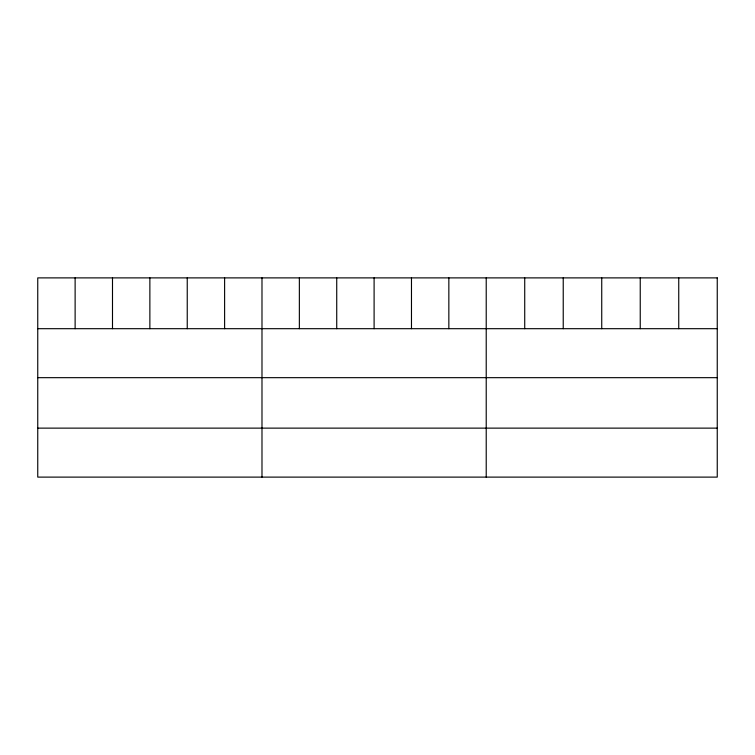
<?xml version="1.0" encoding="UTF-8"?>
<svg xmlns="http://www.w3.org/2000/svg" width="755" height="755" viewBox="0 0 755 755"><rect width="100%" height="100%" fill="white"/><g stroke="black" fill="none" stroke-linecap="round" stroke-linejoin="round"><path stroke-width="1.13" d="M37.75 328.689L717.25 328.689M37.75 377.67L717.25 377.67M37.75 428.132L717.25 428.132M678.745 277.887L678.745 328.689M640.24 277.887L640.24 328.689M601.735 277.887L601.735 328.689M563.23 277.887L563.23 328.689M524.725 277.887L524.725 328.689M486.22 277.887L486.22 477.113M448.848 277.887L448.848 328.689M411.475 277.887L411.475 328.689M374.102 277.887L374.102 328.689M336.73 277.887L336.73 328.689M299.357 277.887L299.357 328.689M261.985 277.887L261.985 477.113M224.612 277.887L224.612 328.689M187.24 277.887L187.24 328.689M149.868 277.887L149.868 328.689M112.495 277.887L112.495 328.689M75.122 277.887L75.122 328.689M717.25 277.887L37.75 277.887L37.75 477.113L717.25 477.113L717.25 277.887"/></g></svg>
